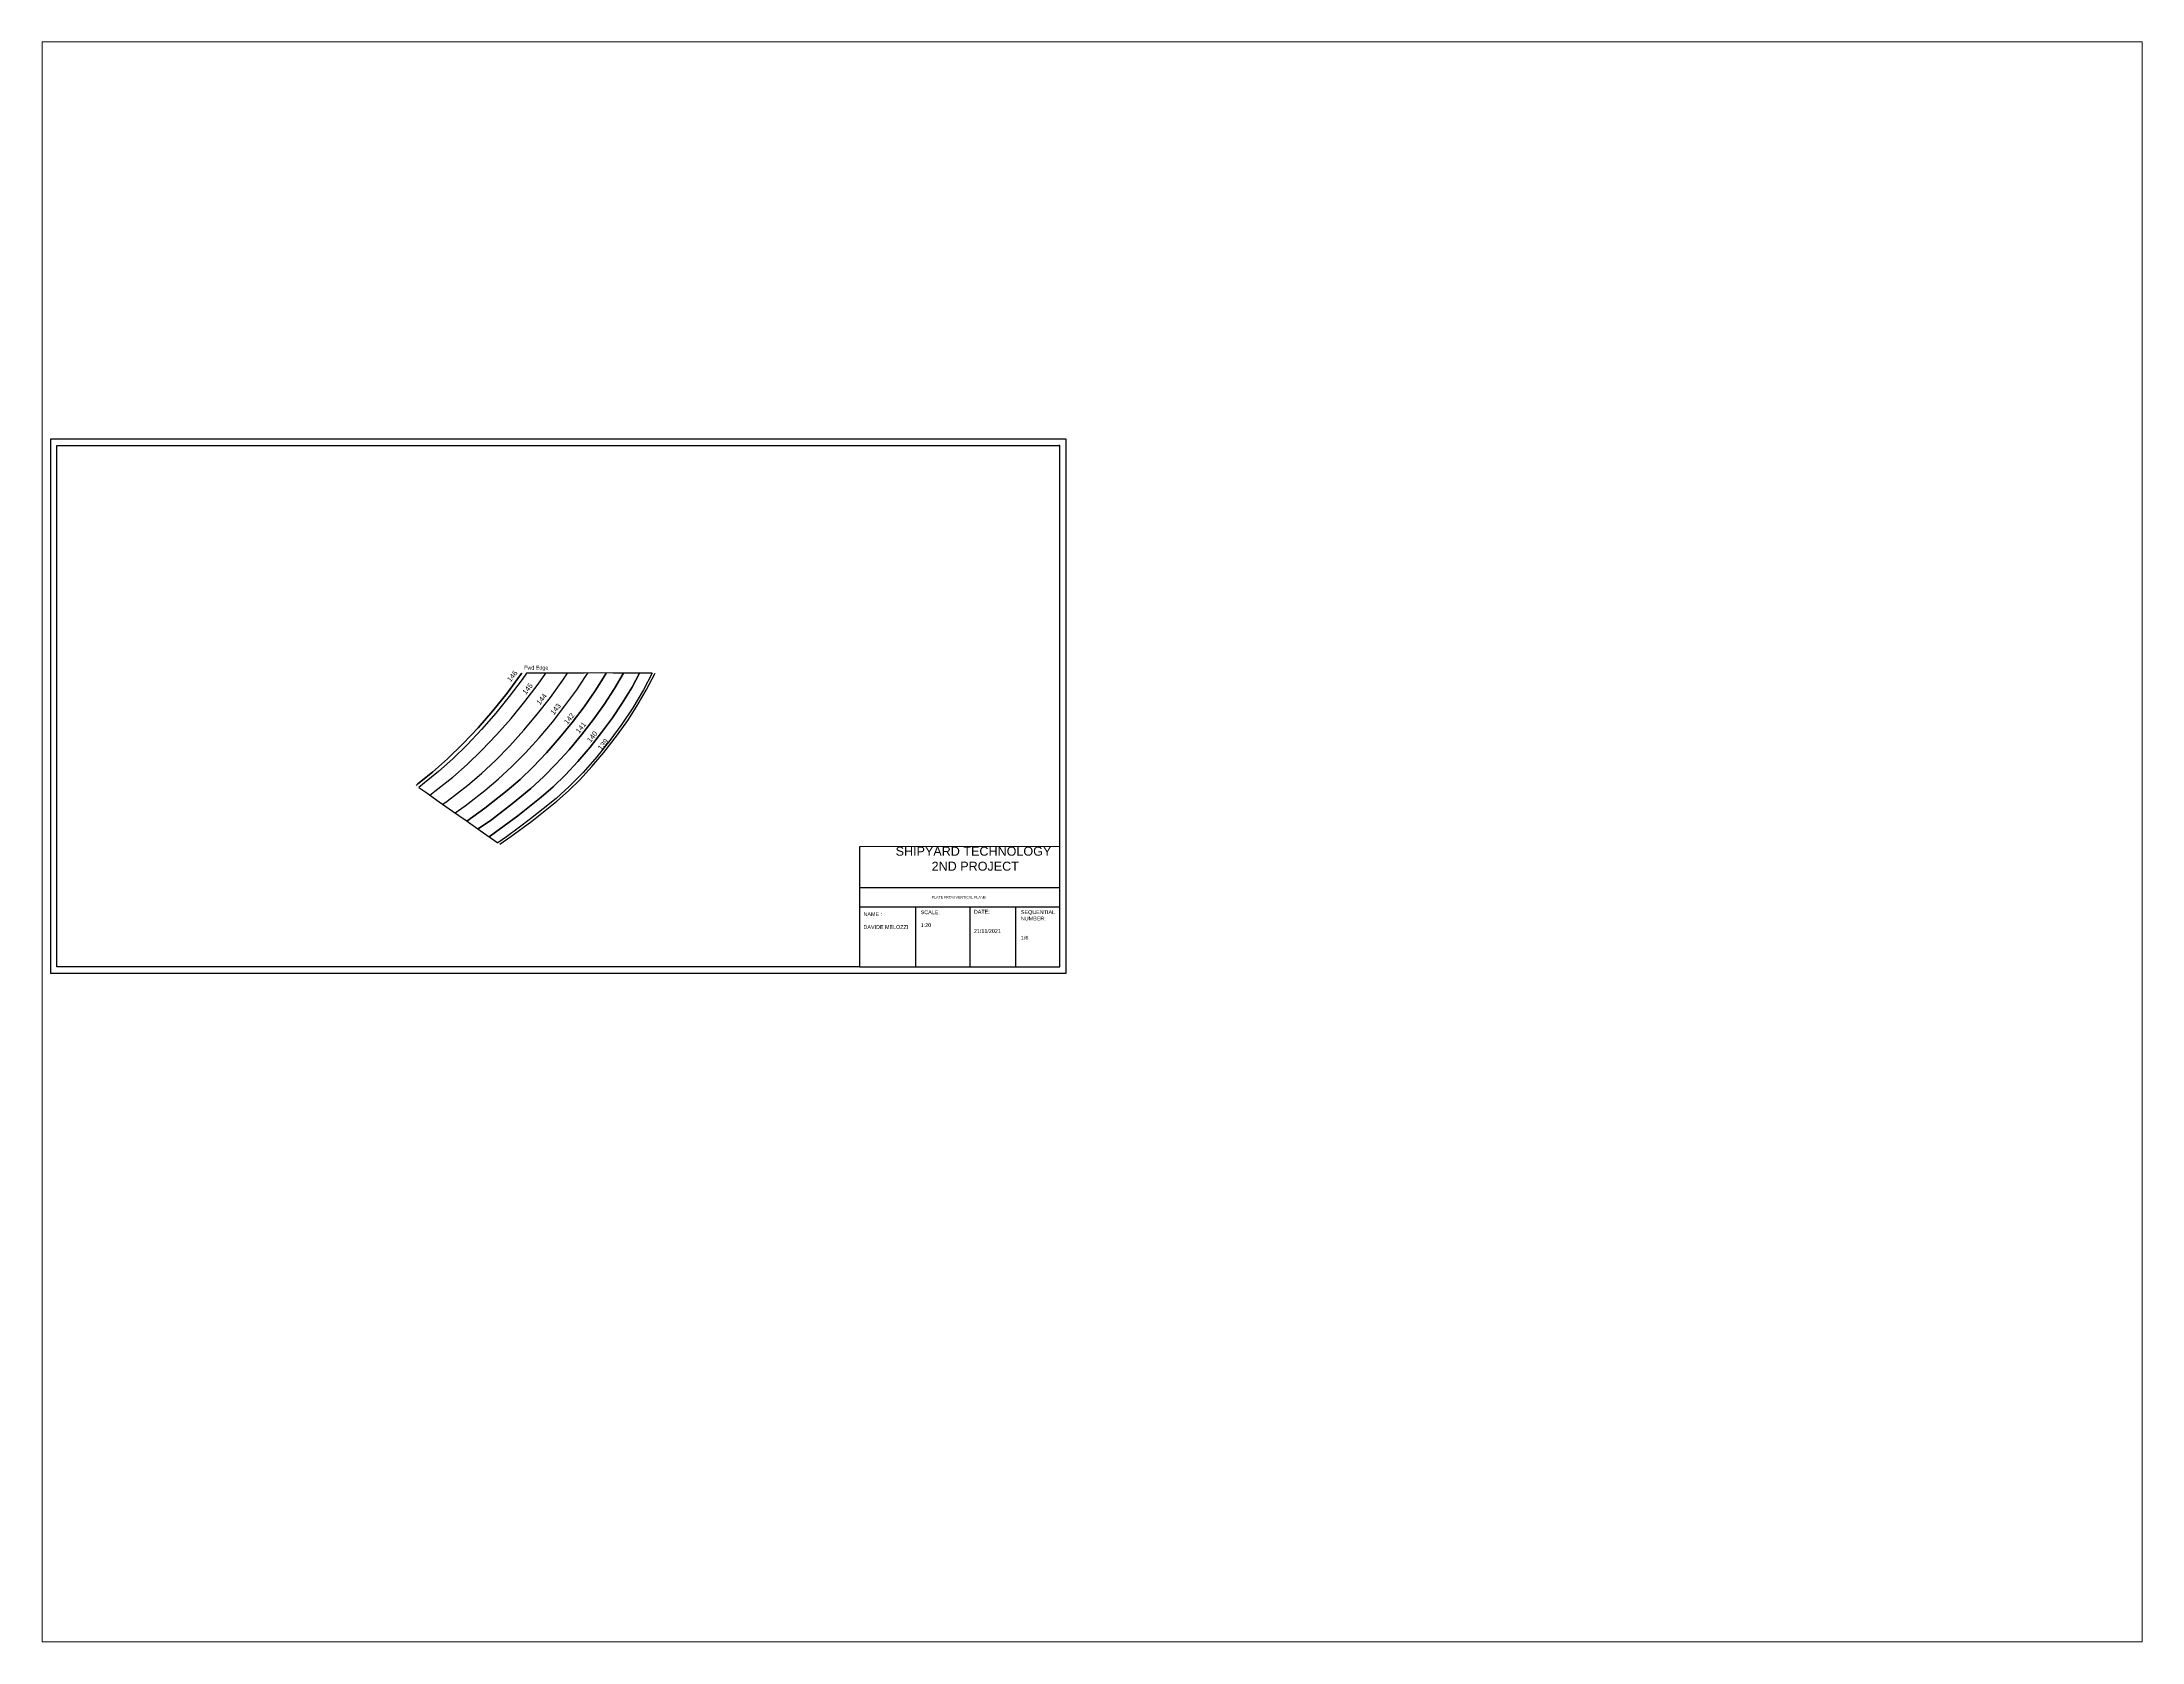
# Paper-space layout 'Layout2' of a CAD drawing. Header units: inches. Extents: x 1.05 to 9.45, y 0.8 to 7.2.
# The model-space entities are those that its viewports show. They can reach past a viewport. Long polylines and large blocks are cut down to what shows.
import ezdxf

# ---------------------------------------------------------------- set-up
doc = ezdxf.new("R2010")
doc.units = ezdxf.units.IN
doc.header["$MEASUREMENT"] = 0
doc.layers.add('Frames[139-146]', color=7, linetype='Continuous')
doc.layers.add('Plate', color=1, linetype='Continuous')
doc.styles.get("Standard").update_dxf_attribs({"font": 'Arial.ttf'})

msp = doc.modelspace()

# ---------------------------------------------------------------- linework, layer by layer
for p, q in [((-1550, 3172), (-1600, 3172)), ((-1600, 3172), (-1600, -934)), ((6304, 3172), (-1550, 3172)), ((-1550, -934), (-1550, 3122)), ((-1550, 3122), (6246, 3122)), ((6254, 3122), (6246, 3122)), ((6254, -934), (6254, 3122)), ((6304, 3122), (6304, 3172)), ((6304, -934), (6304, 3122)), ((6254, 2), (4697, 0)), ((4697, 0), (4697, -934)), ((6254, -934), (6254, 2)), ((4697, -317), (6254, -317)), ((4697, -468), (6254, -468)), ((5131, -468), (5131, -934)), ((5554, -468), (5554, -934)), ((5909, -468), (5909, -934)), ((-1600, -934), (-1600, -984)), ((4697, -934), (-1550, -934)), ((4697, -934), (6254, -934)), ((6304, -984), (6304, -934)), ((-1600, -984), (6304, -984))]:
    msp.add_line(p, q)
at = {"layer": 'Frames[139-146]'}
for points in [[(2067, 1351), (2058, 1337), (1953, 1195), (1843, 1058), (1728, 926), (1609, 800), (1490, 685), (1374, 581), (1260, 489), (1245, 477), (1260, 489), (1374, 581), (1490, 685), (1609, 800), (1728, 926), (1843, 1058), (1953, 1195), (2058, 1337)], [(2725, 1351), (2702, 1312), (2639, 1212), (2552, 1088), (2460, 967), (2362, 847), (2260, 730), (2157, 622), (2055, 524), (1954, 437), (1780, 300), (1641, 199), (1780, 300), (1954, 437), (2055, 524), (2157, 622), (2260, 730), (2362, 847), (2460, 967), (2552, 1088), (2639, 1212), (2702, 1312)], [(2859, 1351), (2789, 1230), (2708, 1106), (2623, 988), (2532, 870), (2436, 755), (2336, 644), (2237, 543), (2139, 453), (1995, 335), (1831, 210), (1729, 138), (1831, 210), (1995, 335), (2139, 453), (2237, 543), (2336, 644), (2436, 755), (2532, 870), (2623, 988), (2708, 1106), (2789, 1230)], [(2985, 1351), (2926, 1242), (2850, 1117), (2773, 1002), (2689, 888), (2599, 774), (2504, 662), (2408, 559), (2313, 467), (2219, 385), (2037, 240), (1864, 112), (1814, 78), (1864, 112), (2037, 240), (2219, 385), (2313, 467), (2408, 559), (2504, 662), (2599, 774), (2689, 888), (2773, 1002), (2850, 1117), (2926, 1242)]]:
    msp.add_lwpolyline(points, close=True, dxfattribs=at)
for points in [[(1352, 401), (1392, 431), (1530, 541), (1642, 640), (1756, 750), (1871, 870), (1984, 998), (2091, 1129), (2194, 1265), (2254, 1351)], [(1392, 431), (1530, 541), (1642, 640), (1756, 750), (1871, 870), (1984, 998), (2091, 1129), (2194, 1265), (2254, 1351)], [(1453, 330), (1487, 354), (1647, 478), (1755, 570), (1864, 672), (1974, 785), (2084, 907), (2190, 1033), (2292, 1162), (2388, 1296), (2424, 1351)], [(1487, 354), (1487, 354), (1647, 478), (1755, 570), (1864, 672), (1974, 785), (2084, 907), (2190, 1033), (2292, 1162), (2388, 1296), (2424, 1351)], [(1549, 263), (1626, 318), (1780, 438), (1884, 525), (1990, 623), (2096, 731), (2203, 848), (2306, 970), (2404, 1095), (2497, 1222), (2564, 1324), (2581, 1351)], [(1549, 263), (1626, 318), (1780, 438), (1884, 525), (1990, 623), (2096, 731), (2203, 848), (2306, 970), (2404, 1095), (2497, 1222), (2564, 1324), (2581, 1351)], [(1897, 20), (1983, 79), (2146, 200), (2341, 355), (2431, 434), (2522, 524), (2614, 624), (2707, 733), (2813, 871), (2892, 981), (2964, 1094), (3036, 1217), (3106, 1351)], [(1897, 20), (1983, 79), (2146, 200), (2341, 355), (2431, 434), (2522, 524), (2614, 624), (2707, 733), (2813, 871), (2892, 981), (2964, 1094), (3036, 1217), (3106, 1351)]]:
    msp.add_lwpolyline(points, dxfattribs=at)
at = {"layer": 'Plate'}
for points in [[(2104, 1351), (2070, 1301), (1970, 1168), (1865, 1038), (1755, 913), (1642, 794), (1530, 685), (1419, 586), (1311, 497), (1266, 462)], [(3083, 1351), (3014, 1220), (2931, 1080), (2846, 953), (2753, 826), (2652, 700), (2545, 578), (2440, 470), (2336, 376), (2235, 294), (2136, 216), (2040, 144), (1948, 77), (1882, 31)], [(3083, 1351), (3022, 1351), (2903, 1351), (2775, 1351), (2690, 1352), (2557, 1351), (2439, 1351), (2326, 1351), (2215, 1351), (2104, 1351)], [(1266, 462), (1321, 424), (1425, 349), (1528, 277), (1634, 204), (1745, 126), (1882, 31)]]:
    msp.add_lwpolyline(points, dxfattribs=at)

# ---------------------------------------------------------------- texts
at = {"attachment_point": 1}
for s, width, heights, insert, char_height in [('^ISHIPYARD TECHNOLOGY\\P^I^I2ND PROJECT ', 1557.2, [317], (4697, 0), 70), ('\\P\\P^I^I^I^I^I^I^IPLATE FROM VERTICAL PLANE', 1557.2, [0], (4697, -317), 20), ('NAME :\\P\\PDAVIDE MELOZZI', 362.86, [0], (4727, -510), 30), ('SCALE:\\P\\P1:20', 350.08, [0], (5172, -495), 30), ('DATE:\\P\\P\\P21/11/2021', 299.12, [0], (5586, -491), 30), ('SEQUENTIAL\\PNUMBER:\\P\\P\\P1/6', 282.03, [0], (5952, -494), 30)]:
    msp.add_mtext_dynamic_manual_height_columns(s, width=width, gutter_width=1, heights=heights, dxfattribs=dict(at, insert=insert, char_height=char_height))
at = {"layer": 'Frames[139-146]', "linetype": 'Continuous'}
for s, p in [('146', (1980, 1278, 44161)), ('145', (2099, 1180, 44161)), ('144', (2208, 1099, 44161)), ('143', (2317, 1022, 44161)), ('142', (2423, 948, 44161)), ('141', (2514, 878, 44161)), ('140', (2602, 807, 44161)), ('139', (2687, 747, 44161))]:
    msp.add_text(s, height=40, rotation=51.2593, dxfattribs=at).set_placement(p)
at = {"layer": 'Frames[139-146]', "insert": (2086, 1408), "char_height": 30, "attachment_point": 1}
msp.add_mtext_dynamic_manual_height_columns('Fwd Edge', width=197.32, gutter_width=12.5, heights=[40.3], dxfattribs=at)

psp = doc.layouts.new('Layout2')

# ---------------------------------------------------------------- viewports
at = {"layer": '0'}
psp.add_viewport(center=(5.25, 4), size=(8.4, 6.4), view_center_point=(6505.0282, 36.6188), view_height=12450.752161, dxfattribs=at)

doc.saveas('drawing.dxf')
